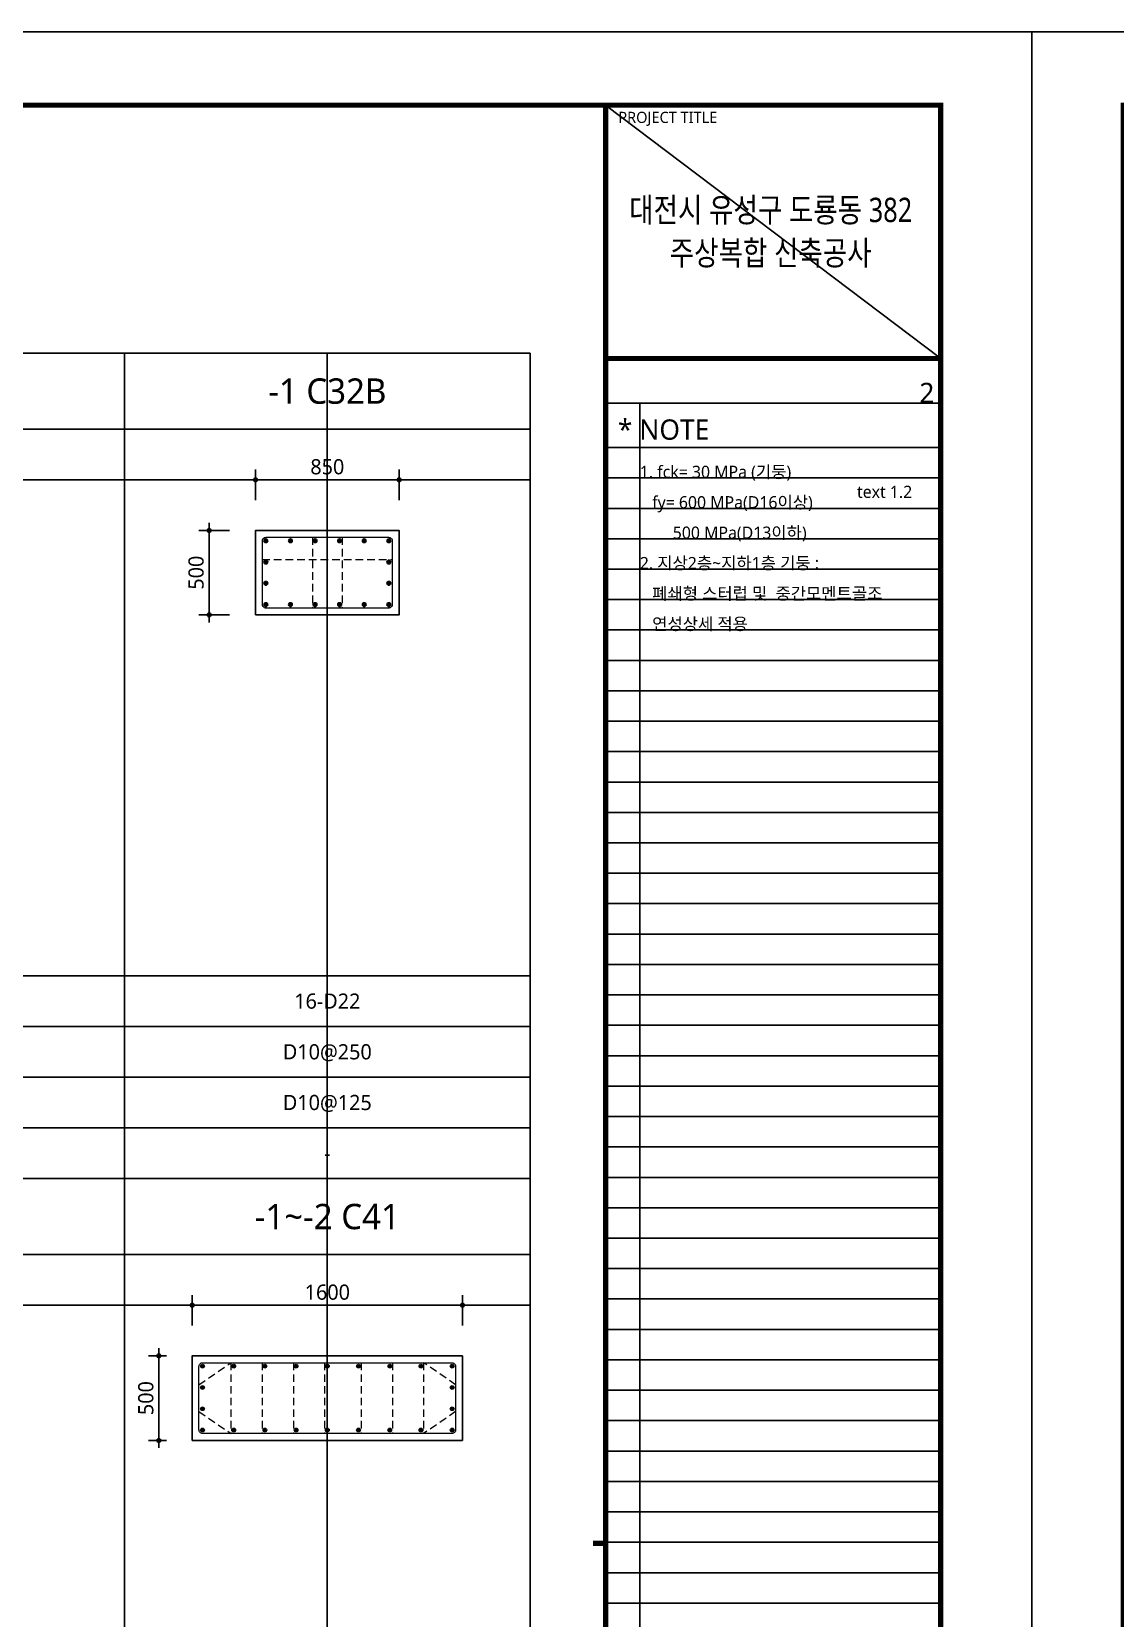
# Model space of a CAD drawing. Header units: millimetres. Extents: x 0 to 252030, y -124740 to 196020.
# Drawn here: x 145310 to 151724, y 168809 to 178200 of the extents above; entities that cross this region are included whole.
import ezdxf
from ezdxf.enums import TextEntityAlignment as Align

# ---------------------------------------------------------------- set-up
doc = ezdxf.new("R2010")
doc.units = ezdxf.units.MM
doc.header["$LTSCALE"] = 30
doc.linetypes.add('HID', pattern=[2.3, 1.5, -0.8])
doc.layers.get('DEFPOINTS').update_dxf_attribs({"color": 142})
for name, color, linetype in [('0-SEC1', 3, 'Continuous'), ('CON', 2, 'Continuous'), ('DIM', 7, 'Continuous'), ('S-철근', 3, 'Continuous'), ('SHEET', 7, 'Continuous'), ('TEX', 3, 'Continuous'), ('TXT', 3, 'Continuous'), ('XR-FORM_(도룡동)$0$AA-SHEET', 9, 'Continuous'), ('XR-FORM_(도룡동)$0$Sheet', 7, 'Continuous'), ('XR-FORM_(도룡동)$0$Sheet-text', 3, 'Continuous')]:
    doc.layers.add(name, color=color, linetype=linetype)
doc.layers.add('HoopBar', color=1, linetype='Continuous', lineweight=0)
doc.layers.add('TieBar', color=7, linetype='HID', lineweight=0)
doc.styles.get("Standard").update_dxf_attribs({"font": 'malgun.ttf'})
doc.styles.add('XR-FORM_(도룡동)$3$맑은고딕', font='malgun.ttf')
doc.styles.add('맑은 고딕', font='malgun.ttf')
doc.dimstyles.new('30NDIM', dxfattribs={"dimscale": 50, "dimtxt": 3, "dimasz": 1.5, "dimexe": 2, "dimexo": 6, "dimgap": 1, "dimtad": 1, "dimdec": 0, "dimrnd": 0.25, "dimzin": 0, "dimdsep": 46, "dimtxsty": 'Standard', "dimblk": 'Z_DOT', "dimcen": 5, "dimclrd": 256, "dimclre": 256, "dimclrt": 3, "dimadec": 0, "dimazin": 0, "dimtm": 1e-09, "dimtfac": 1, "dimtdec": 0, "dimtix": 1, "dimtmove": 2, "dimatfit": 1, "dimldrblk": 'Z_DOT', "dimfxl": 1, "dimtolj": 1, "dimtzin": 0, "dimarcsym": 0})

# ---------------------------------------------------------------- blocks, each defined once
blk = doc.blocks.new('XR-FORM_(도룡동)$0$S')
at = {"layer": 'DEFPOINTS'}
for p, q in [((75750, 52950), (82250, 52950)), ((75640, 52073), (82226, 52073)), ((76315, 52073), (76315, 20700)), ((82250, 51196), (75640, 51196)), ((82250, 50596), (75640, 50596)), ((82250, 49996), (75640, 49996)), ((82250, 49396), (75640, 49396)), ((82250, 48796), (75640, 48796)), ((82250, 48196), (75640, 48196)), ((82250, 47596), (75640, 47596)), ((82250, 46996), (75640, 46996)), ((82250, 46396), (75640, 46396)), ((82250, 45796), (75640, 45796)), ((82250, 45196), (75640, 45196)), ((82250, 44596), (75640, 44596)), ((82250, 43996), (75640, 43996)), ((82250, 43396), (75640, 43396)), ((82250, 42796), (75640, 42796)), ((82250, 42196), (75640, 42196)), ((82250, 41596), (75640, 41596)), ((82250, 40996), (75640, 40996)), ((82250, 40396), (75640, 40396)), ((82250, 39796), (75640, 39796)), ((82250, 39196), (75640, 39196)), ((82250, 38596), (75640, 38596)), ((82250, 37996), (75640, 37996)), ((82250, 37396), (75640, 37396)), ((82250, 36796), (75640, 36796)), ((82250, 36196), (75640, 36196)), ((82250, 35596), (75640, 35596)), ((82250, 34996), (75640, 34996)), ((82250, 34396), (75640, 34396)), ((82250, 33796), (75640, 33796)), ((82250, 33196), (75640, 33196)), ((82250, 32596), (75640, 32596)), ((82250, 31996), (75640, 31996)), ((82250, 31396), (75640, 31396)), ((82250, 30796), (75640, 30796)), ((82250, 30196), (75640, 30196)), ((82250, 29596), (75640, 29596)), ((82250, 28996), (75640, 28996)), ((82250, 28396), (75640, 28396))]:
    blk.add_line(p, q, dxfattribs=at)
at = {"layer": 'XR-FORM_(도룡동)$0$AA-SHEET', "const_width": 99.9}
blk.add_lwpolyline([(75750, 52950), (82250, 52950)], dxfattribs=at)
at = {"layer": 'XR-FORM_(도룡동)$0$Sheet', "const_width": 100}
blk.add_lwpolyline([(1850, 57950), (82250, 57950), (82250, 1200), (1850, 1200)], close=True, dxfattribs=at)
for points in [[(75640, 57950), (75640, 1200)], [(75640, 52950), (82250, 52950)]]:
    blk.add_lwpolyline(points, dxfattribs=at)
at = {"layer": 'XR-FORM_(도룡동)$0$Sheet', "linetype": 'Continuous', "const_width": 100}
blk.add_lwpolyline([(75640, 29575), (75390, 29575)], dxfattribs=at)
at = {"layer": 'DEFPOINTS', "style": 'XR-FORM_(도룡동)$3$맑은고딕'}
blk.add_text('2', height=400, dxfattribs=at).set_placement((82126, 52273), align=Align.MIDDLE_RIGHT)
blk.add_text('text 1.2', height=240, dxfattribs=at).set_placement((80599, 50202))
at = {"layer": 'XR-FORM_(도룡동)$0$Sheet', "style": 'XR-FORM_(도룡동)$3$맑은고딕'}
blk.add_text('PROJECT TITLE', height=220, dxfattribs=at).set_placement((75890, 57600))
at = {"layer": 'XR-FORM_(도룡동)$0$Sheet-text', "style": 'XR-FORM_(도룡동)$3$맑은고딕'}
blk.add_text('* NOTE', height=400, dxfattribs=at).set_placement((75881, 51550), align=Align.MIDDLE_LEFT)
blk = doc.blocks.new('XR-FORM_(도룡동)', base_point=(101.33, -56114.51))
at = {"layer": 'DEFPOINTS'}
blk.add_line((377.95, 289.75), (411, 264.75), dxfattribs=at)
blk.add_lwpolyline([(0, 0), (420, 0), (420, 297), (0, 297)], close=True, dxfattribs=at)
at = {"xscale": 0.005, "yscale": 0.005, "zscale": 0.005}
blk.add_blockref('XR-FORM_(도룡동)$0$S', (-0.25, 0), dxfattribs=at)
at = {"layer": 'XR-FORM_(도룡동)$0$Sheet-text', "style": 'XR-FORM_(도룡동)$3$맑은고딕', "width": 0.8}
for s, p in [('대전시 유성구 도룡동 382', (394.23, 279.42)), ('주상복합 신축공사', (394.23, 275.17))]:
    blk.add_text(s, height=2.4, dxfattribs=at).set_placement(p, align=Align.MIDDLE_CENTER)
blk = doc.blocks.new('NOTE-기둥일람표')
at = {"layer": 'TEX', "style": '맑은 고딕'}
for s, p in [('1. fck= 30 MPa (기둥)', (0, -144)), ('   fy= 600 MPa(D16이상) ', (0, -324)), ('        500 MPa(D13이하)', (0, -504)), ('2. 지상2층~지하1층 기둥 : ', (0, -684)), ('   폐쇄형 스터럽 및  중간모멘트골조', (0, -864)), ('   연성상세 적용', (0, -1044))]:
    blk.add_text(s, height=72, dxfattribs=at).set_placement(p, align=Align.MIDDLE_LEFT)
blk = doc.blocks.new('Z_DOT')
at = {"layer": 'DIM', "color": 0}
for p, q in [((-1, 0), (1, 0)), ((0, -1), (0, 1))]:
    blk.add_line(p, q, dxfattribs=at)
for radius in [0.25, 0.125]:
    blk.add_circle((0, 0), radius, dxfattribs=at)
blk = doc.blocks.new('*D1225')
at = {"layer": 'DEFPOINTS', "color": 0, "transparency": 16777216}
for p in [(146659.8, 175248), (146359.8, 174748), (146659.8, 174748)]:
    blk.add_point(p, dxfattribs=at)
at = {"layer": 'DIM', "lineweight": -2, "transparency": 16777216}
for p, q in [((146479.8, 175248), (146299.8, 175248)), ((146359.8, 175203), (146359.8, 174793)), ((146479.8, 174748), (146299.8, 174748))]:
    blk.add_line(p, q, dxfattribs=at)
at = {"layer": 'DIM', "lineweight": -2, "transparency": 16777216, "xscale": 45, "yscale": 45, "zscale": 45}
for p, rotation in [((146359.8, 175248), 90), ((146359.8, 174748), 270)]:
    blk.add_blockref('Z_DOT', p, dxfattribs=dict(at, rotation=rotation))
at = {"layer": 'DIM', "color": 3, "transparency": 16777216, "insert": (146283.3, 174998), "char_height": 90, "attachment_point": 5, "rotation": 90}
blk.add_mtext('\\A1;500', dxfattribs=at)
blk = doc.blocks.new('*D1226')
at = {"layer": 'DEFPOINTS', "color": 0, "transparency": 16777216}
for p in [(147484.8, 175548), (146634.8, 175248), (147484.8, 175248)]:
    blk.add_point(p, dxfattribs=at)
at = {"layer": 'DIM', "lineweight": -2, "transparency": 16777216}
for p, q in [((146634.8, 175428), (146634.8, 175608)), ((146679.8, 175548), (147439.8, 175548)), ((147484.8, 175428), (147484.8, 175608))]:
    blk.add_line(p, q, dxfattribs=at)
at = {"layer": 'DIM', "lineweight": -2, "transparency": 16777216, "xscale": 45, "yscale": 45, "zscale": 45, "rotation": 180}
blk.add_blockref('Z_DOT', (146634.8, 175548), dxfattribs=at)
at = {"layer": 'DIM', "lineweight": -2, "transparency": 16777216, "xscale": 45, "yscale": 45, "zscale": 45}
blk.add_blockref('Z_DOT', (147484.8, 175548), dxfattribs=at)
at = {"layer": 'DIM', "color": 3, "transparency": 16777216, "insert": (147059.8, 175624.5), "char_height": 90, "attachment_point": 5}
blk.add_mtext('\\A1;850', dxfattribs=at)
blk = doc.blocks.new('*U58')
at = {"layer": 'DEFPOINTS'}
for p, q in [((-1200, 4886), (-1200, 0)), ((-2400, 4136), (0, 4136))]:
    blk.add_line(p, q, dxfattribs=at)
at = {"layer": 'SHEET'}
blk.add_line((-2400, 4436), (0, 4436), dxfattribs=at)
at = {"layer": 'SHEET', "color": 6}
for p, q in [((-2400, 1200), (0, 1200)), ((-2400, 900), (0, 900)), ((-2400, 600), (0, 600)), ((-2400, 300), (0, 300))]:
    blk.add_line(p, q, dxfattribs=at)
at = {"layer": 'SHEET'}
blk.add_lwpolyline([(0, 4886), (-2400, 4886), (-2400, 0), (0, 0)], close=True, dxfattribs=at)
blk = doc.blocks.new('*D1325')
at = {"layer": 'DEFPOINTS', "color": 0, "transparency": 16777216}
for p in [(146259.8, 170362), (146062.2, 169862), (146259.8, 169862)]:
    blk.add_point(p, dxfattribs=at)
at = {"layer": 'DIM', "lineweight": -2, "transparency": 16777216}
for p, q in [((146079.8, 170362), (146002.2, 170362)), ((146062.2, 170317), (146062.2, 169907)), ((146079.8, 169862), (146002.2, 169862))]:
    blk.add_line(p, q, dxfattribs=at)
at = {"layer": 'DIM', "lineweight": -2, "transparency": 16777216, "xscale": 45, "yscale": 45, "zscale": 45}
for p, rotation in [((146062.2, 170362), 90), ((146062.2, 169862), 270)]:
    blk.add_blockref('Z_DOT', p, dxfattribs=dict(at, rotation=rotation))
at = {"layer": 'DIM', "color": 3, "transparency": 16777216, "insert": (145985.7, 170112), "char_height": 90, "attachment_point": 5, "rotation": 90}
blk.add_mtext('\\A1;500', dxfattribs=at)
blk = doc.blocks.new('*D1326')
at = {"layer": 'DEFPOINTS', "color": 0, "transparency": 16777216}
for p in [(147859.8, 170662), (146259.8, 170362), (147859.8, 170362)]:
    blk.add_point(p, dxfattribs=at)
at = {"layer": 'DIM', "lineweight": -2, "transparency": 16777216}
for p, q in [((146259.8, 170542), (146259.8, 170722)), ((146304.8, 170662), (147814.8, 170662)), ((147859.8, 170542), (147859.8, 170722))]:
    blk.add_line(p, q, dxfattribs=at)
at = {"layer": 'DIM', "lineweight": -2, "transparency": 16777216, "xscale": 45, "yscale": 45, "zscale": 45, "rotation": 180}
blk.add_blockref('Z_DOT', (146259.8, 170662), dxfattribs=at)
at = {"layer": 'DIM', "lineweight": -2, "transparency": 16777216, "xscale": 45, "yscale": 45, "zscale": 45}
blk.add_blockref('Z_DOT', (147859.8, 170662), dxfattribs=at)
at = {"layer": 'DIM', "color": 3, "transparency": 16777216, "insert": (147059.8, 170738.7), "char_height": 90, "attachment_point": 5}
blk.add_mtext('\\A1;1600', dxfattribs=at)

msp = doc.modelspace()

# ---------------------------------------------------------------- hatches: boundary and pattern name
at = {"layer": 'HoopBar'}
h = msp.add_hatch(color=3, dxfattribs=at)
edge = h.paths.add_edge_path()
edge.add_arc((146320.75002, 170300.99959), 11.1, 0, 180)
edge.add_arc((146320.75002, 170300.99959), 11.1, 180, 360)
h = msp.add_hatch(color=3, dxfattribs=at)
edge = h.paths.add_edge_path()
edge.add_arc((146505.50002, 170300.99959), 11.1, 0, 180)
edge.add_arc((146505.50002, 170300.99959), 11.1, 180, 360)
h = msp.add_hatch(color=3, dxfattribs=at)
edge = h.paths.add_edge_path()
edge.add_arc((146690.25002, 170300.99959), 11.1, 0, 180)
edge.add_arc((146690.25002, 170300.99959), 11.1, 180, 360)
h = msp.add_hatch(color=3, dxfattribs=at)
edge = h.paths.add_edge_path()
edge.add_arc((146875.00002, 170300.99959), 11.1, 0, 180)
edge.add_arc((146875.00002, 170300.99959), 11.1, 180, 360)
h = msp.add_hatch(color=3, dxfattribs=at)
edge = h.paths.add_edge_path()
edge.add_arc((147059.75002, 170300.99959), 11.1, 0, 180)
edge.add_arc((147059.75002, 170300.99959), 11.1, 180, 360)
h = msp.add_hatch(color=3, dxfattribs=at)
edge = h.paths.add_edge_path()
edge.add_arc((147244.50002, 170300.99959), 11.1, 0, 180)
edge.add_arc((147244.50002, 170300.99959), 11.1, 180, 360)
h = msp.add_hatch(color=3, dxfattribs=at)
edge = h.paths.add_edge_path()
edge.add_arc((147429.25002, 170300.99959), 11.1, 0, 180)
edge.add_arc((147429.25002, 170300.99959), 11.1, 180, 360)
h = msp.add_hatch(color=3, dxfattribs=at)
edge = h.paths.add_edge_path()
edge.add_arc((147614.00002, 170300.99959), 11.1, 0, 180)
edge.add_arc((147614.00002, 170300.99959), 11.1, 180, 360)
h = msp.add_hatch(color=3, dxfattribs=at)
edge = h.paths.add_edge_path()
edge.add_arc((147798.75002, 170300.99959), 11.1, 0, 180)
edge.add_arc((147798.75002, 170300.99959), 11.1, 180, 360)
h = msp.add_hatch(color=3, dxfattribs=at)
edge = h.paths.add_edge_path()
edge.add_arc((146320.75002, 170174.99959), 11.1, 0, 180)
edge.add_arc((146320.75002, 170174.99959), 11.1, 180, 360)
h = msp.add_hatch(color=3, dxfattribs=at)
edge = h.paths.add_edge_path()
edge.add_arc((147798.75002, 170174.99959), 11.1, 0, 180)
edge.add_arc((147798.75002, 170174.99959), 11.1, 180, 360)
h = msp.add_hatch(color=3, dxfattribs=at)
edge = h.paths.add_edge_path()
edge.add_arc((146320.75002, 170048.99959), 11.1, 0, 180)
edge.add_arc((146320.75002, 170048.99959), 11.1, 180, 360)
h = msp.add_hatch(color=3, dxfattribs=at)
edge = h.paths.add_edge_path()
edge.add_arc((147798.75002, 170048.99959), 11.1, 0, 180)
edge.add_arc((147798.75002, 170048.99959), 11.1, 180, 360)
h = msp.add_hatch(color=3, dxfattribs=at)
edge = h.paths.add_edge_path()
edge.add_arc((146320.75002, 169922.99959), 11.1, 0, 180)
edge.add_arc((146320.75002, 169922.99959), 11.1, 180, 360)
h = msp.add_hatch(color=3, dxfattribs=at)
edge = h.paths.add_edge_path()
edge.add_arc((146505.50002, 169922.99959), 11.1, 0, 180)
edge.add_arc((146505.50002, 169922.99959), 11.1, 180, 360)
h = msp.add_hatch(color=3, dxfattribs=at)
edge = h.paths.add_edge_path()
edge.add_arc((146690.25002, 169922.99959), 11.1, 0, 180)
edge.add_arc((146690.25002, 169922.99959), 11.1, 180, 360)
h = msp.add_hatch(color=3, dxfattribs=at)
edge = h.paths.add_edge_path()
edge.add_arc((146875.00002, 169922.99959), 11.1, 0, 180)
edge.add_arc((146875.00002, 169922.99959), 11.1, 180, 360)
h = msp.add_hatch(color=3, dxfattribs=at)
edge = h.paths.add_edge_path()
edge.add_arc((147059.75002, 169922.99959), 11.1, 0, 180)
edge.add_arc((147059.75002, 169922.99959), 11.1, 180, 360)
h = msp.add_hatch(color=3, dxfattribs=at)
edge = h.paths.add_edge_path()
edge.add_arc((147244.50002, 169922.99959), 11.1, 0, 180)
edge.add_arc((147244.50002, 169922.99959), 11.1, 180, 360)
h = msp.add_hatch(color=3, dxfattribs=at)
edge = h.paths.add_edge_path()
edge.add_arc((147429.25002, 169922.99959), 11.1, 0, 180)
edge.add_arc((147429.25002, 169922.99959), 11.1, 180, 360)
h = msp.add_hatch(color=3, dxfattribs=at)
edge = h.paths.add_edge_path()
edge.add_arc((147614.00002, 169922.99959), 11.1, 0, 180)
edge.add_arc((147614.00002, 169922.99959), 11.1, 180, 360)
h = msp.add_hatch(color=3, dxfattribs=at)
edge = h.paths.add_edge_path()
edge.add_arc((147798.75002, 169922.99959), 11.1, 0, 180)
edge.add_arc((147798.75002, 169922.99959), 11.1, 180, 360)
at = {"layer": 'S-철근'}
h = msp.add_hatch(color=256, dxfattribs=at)
edge = h.paths.add_edge_path()
edge.add_arc((146695.75002, 175187.00024), 11.1, 0, 180)
edge.add_arc((146695.75002, 175187.00024), 11.1, 180, 360)
h = msp.add_hatch(color=256, dxfattribs=at)
edge = h.paths.add_edge_path()
edge.add_arc((146841.35002, 175187.00024), 11.1, 0, 180)
edge.add_arc((146841.35002, 175187.00024), 11.1, 180, 360)
h = msp.add_hatch(color=256, dxfattribs=at)
edge = h.paths.add_edge_path()
edge.add_arc((146986.95002, 175187.00024), 11.1, 0, 180)
edge.add_arc((146986.95002, 175187.00024), 11.1, 180, 360)
h = msp.add_hatch(color=256, dxfattribs=at)
edge = h.paths.add_edge_path()
edge.add_arc((147132.55002, 175187.00024), 11.1, 0, 180)
edge.add_arc((147132.55002, 175187.00024), 11.1, 180, 360)
h = msp.add_hatch(color=256, dxfattribs=at)
edge = h.paths.add_edge_path()
edge.add_arc((147278.15002, 175187.00024), 11.1, 0, 180)
edge.add_arc((147278.15002, 175187.00024), 11.1, 180, 360)
h = msp.add_hatch(color=256, dxfattribs=at)
edge = h.paths.add_edge_path()
edge.add_arc((147423.75002, 175187.00024), 11.1, 0, 180)
edge.add_arc((147423.75002, 175187.00024), 11.1, 180, 360)
h = msp.add_hatch(color=256, dxfattribs=at)
edge = h.paths.add_edge_path()
edge.add_arc((146695.75002, 175061.00024), 11.1, 0, 180)
edge.add_arc((146695.75002, 175061.00024), 11.1, 180, 360)
h = msp.add_hatch(color=256, dxfattribs=at)
edge = h.paths.add_edge_path()
edge.add_arc((147423.75002, 175061.00024), 11.1, 0, 180)
edge.add_arc((147423.75002, 175061.00024), 11.1, 180, 360)
h = msp.add_hatch(color=256, dxfattribs=at)
edge = h.paths.add_edge_path()
edge.add_arc((146695.75002, 174935.00024), 11.1, 0, 180)
edge.add_arc((146695.75002, 174935.00024), 11.1, 180, 360)
h = msp.add_hatch(color=256, dxfattribs=at)
edge = h.paths.add_edge_path()
edge.add_arc((147423.75002, 174935.00024), 11.1, 0, 180)
edge.add_arc((147423.75002, 174935.00024), 11.1, 180, 360)
h = msp.add_hatch(color=256, dxfattribs=at)
edge = h.paths.add_edge_path()
edge.add_arc((146695.75002, 174809.00024), 11.1, 0, 180)
edge.add_arc((146695.75002, 174809.00024), 11.1, 180, 360)
h = msp.add_hatch(color=256, dxfattribs=at)
edge = h.paths.add_edge_path()
edge.add_arc((146841.35002, 174809.00024), 11.1, 0, 180)
edge.add_arc((146841.35002, 174809.00024), 11.1, 180, 360)
h = msp.add_hatch(color=256, dxfattribs=at)
edge = h.paths.add_edge_path()
edge.add_arc((146986.95002, 174809.00024), 11.1, 0, 180)
edge.add_arc((146986.95002, 174809.00024), 11.1, 180, 360)
h = msp.add_hatch(color=256, dxfattribs=at)
edge = h.paths.add_edge_path()
edge.add_arc((147132.55002, 174809.00024), 11.1, 0, 180)
edge.add_arc((147132.55002, 174809.00024), 11.1, 180, 360)
h = msp.add_hatch(color=256, dxfattribs=at)
edge = h.paths.add_edge_path()
edge.add_arc((147278.15002, 174809.00024), 11.1, 0, 180)
edge.add_arc((147278.15002, 174809.00024), 11.1, 180, 360)
h = msp.add_hatch(color=256, dxfattribs=at)
edge = h.paths.add_edge_path()
edge.add_arc((147423.75002, 174809.00024), 11.1, 0, 180)
edge.add_arc((147423.75002, 174809.00024), 11.1, 180, 360)

# ---------------------------------------------------------------- linework, layer by layer
at = {"layer": 'CON', "color": 8}
for points in [[(146634.75002, 174748.00024), (146634.75002, 175248.00024), (147484.75002, 175248.00024), (147484.75002, 174748.00024)], [(146259.75002, 169861.99959), (146259.75002, 170361.99959), (147859.75002, 170361.99959), (147859.75002, 169861.99959)]]:
    msp.add_lwpolyline(points, close=True, dxfattribs=at)
at = {"layer": 'HoopBar', "color": 3}
for points in [[(146697.32002, 174788.37024, -0.4142135624), (146675.12002, 174810.57024), (146675.12002, 175185.43024, -0.4142135624), (146697.32002, 175207.63024), (147422.18002, 175207.63024, -0.4142135624), (147444.38002, 175185.43024), (147444.38002, 174810.57024, -0.4142135624), (147422.18002, 174788.37024), (146697.32002, 174788.37024)], [(146322.32002, 169902.36959, -0.4142135624), (146300.12002, 169924.56959), (146300.12002, 170299.42959, -0.4142135624), (146322.32002, 170321.62959), (147797.18002, 170321.62959, -0.4142135624), (147819.38002, 170299.42959), (147819.38002, 169924.56959, -0.4142135624), (147797.18002, 169902.36959), (146322.32002, 169902.36959)]]:
    msp.add_lwpolyline(points, format="xyb", dxfattribs=at)
for centre in [(146320.75002, 170300.99959), (146505.50002, 170300.99959), (146690.25002, 170300.99959), (146875.00002, 170300.99959), (147059.75002, 170300.99959), (147244.50002, 170300.99959), (147429.25002, 170300.99959), (147614.00002, 170300.99959), (147798.75002, 170300.99959), (146320.75002, 170174.99959), (147798.75002, 170174.99959), (146320.75002, 170048.99959), (147798.75002, 170048.99959), (146320.75002, 169922.99959), (146505.50002, 169922.99959), (146690.25002, 169922.99959), (146875.00002, 169922.99959), (147059.75002, 169922.99959), (147244.50002, 169922.99959), (147429.25002, 169922.99959), (147614.00002, 169922.99959), (147798.75002, 169922.99959)]:
    msp.add_circle(centre, 11.1, dxfattribs=at)
at = {"layer": 'S-철근'}
for centre in [(146695.75002, 175187.00024), (146841.35002, 175187.00024), (146986.95002, 175187.00024), (147132.55002, 175187.00024), (147278.15002, 175187.00024), (147423.75002, 175187.00024), (146695.75002, 175061.00024), (147423.75002, 175061.00024), (146695.75002, 174935.00024), (147423.75002, 174935.00024), (146695.75002, 174809.00024), (146841.35002, 174809.00024), (146986.95002, 174809.00024), (147132.55002, 174809.00024), (147278.15002, 174809.00024), (147423.75002, 174809.00024)]:
    msp.add_circle(centre, 11.1, dxfattribs=at)
at = {"layer": 'TieBar'}
for p, q in [((146971.08502, 175207.63024), (146971.08502, 174788.37024)), ((147148.41502, 175207.63024), (147148.41502, 174788.37024)), ((146675.12002, 175076.86524), (147444.38002, 175076.86524)), ((146300.12002, 170190.86459), (146489.63502, 170321.62959)), ((146489.63502, 170321.62959), (146489.63502, 169902.36959)), ((146674.38502, 170321.62959), (146674.38502, 169902.36959)), ((146859.13502, 170321.62959), (146859.13502, 169902.36959)), ((147043.88502, 170321.62959), (147043.88502, 169902.36959)), ((147260.36502, 170321.62959), (147260.36502, 169902.36959)), ((147445.11502, 170321.62959), (147445.11502, 169902.36959)), ((147629.86502, 170321.62959), (147629.86502, 169902.36959)), ((147819.38002, 170190.86459), (147629.86502, 170321.62959)), ((146300.12002, 170033.13459), (146489.63502, 169902.36959)), ((147819.38002, 170033.13459), (147629.86502, 169902.36959))]:
    msp.add_line(p, q, dxfattribs=at)

# ---------------------------------------------------------------- block references
for p in [(145859.75002, 171412.00041), (148259.75002, 171412.00041), (145859.75002, 166526.00041), (148259.75002, 166526.00041)]:
    msp.add_blockref('*U58', p)
at = {"layer": '0-SEC1', "xscale": 60, "yscale": 60, "zscale": 60}
for p in [(132110.02429, -3206490.57868), (157310.02429, -3206490.57868)]:
    msp.add_blockref('XR-FORM_(도룡동)', p, dxfattribs=at)
at = {"layer": 'S-철근'}
msp.add_blockref('NOTE-기둥일람표', (148909.3931, 175738.91905), dxfattribs=at)

# ---------------------------------------------------------------- texts
at = {"layer": 'TXT', "color": 2, "style": '맑은 고딕'}
for s, p in [('-1 C32B', (147059.75002, 176073.00024)), ('-1~-2 C41', (147059.75002, 171186.99959))]:
    msp.add_text(s, height=150, dxfattribs=at).set_placement(p, align=Align.MIDDLE_CENTER)
at = {"layer": 'TXT', "style": '맑은 고딕'}
for s, p in [('16-D22', (147059.75002, 172462.00024)), ('D10@250', (147059.75002, 172162.00024)), ('D10@125', (147059.75002, 171862.00024)), ('-', (147059.75002, 171562.00024))]:
    msp.add_text(s, height=90, dxfattribs=at).set_placement(p, align=Align.MIDDLE_CENTER)

# ---------------------------------------------------------------- dimensions: what is measured, and where the dimension line sits
at = {"layer": 'DIM'}
for base, p1, p2, picture, middle in [((147484.75002, 175548.00024), (146634.75002, 175248.00024), (147484.75002, 175248.00024), '*D1226', (147059.75002, 175624.4982)), ((147859.75002, 170661.99959), (146259.75002, 170361.99959), (147859.75002, 170361.99959), '*D1326', (147059.75002, 170738.74212))]:
    dim = msp.add_linear_dim(base=base, p1=p1, p2=p2, dimstyle='30NDIM', override={"dimscale": 30, "dimtxsty": 'Standard'}, dxfattribs=at)
    dim.commit()
    dim.dimension.update_dxf_attribs({"geometry": picture, "text_midpoint": middle})
for base, p1, p2, picture, middle in [((146359.75002, 174748.00024), (146659.75002, 175248.00024), (146659.75002, 174748.00024), '*D1225', (146283.25206, 174998.00024)), ((146062.19631, 169861.99959), (146259.75002, 170361.99959), (146259.75002, 169861.99959), '*D1325', (145985.69835, 170111.99959))]:
    dim = msp.add_linear_dim(base=base, p1=p1, p2=p2, angle=270, dimstyle='30NDIM', override={"dimscale": 30, "dimtxsty": 'Standard'}, dxfattribs=at)
    dim.commit()
    dim.dimension.update_dxf_attribs({"geometry": picture, "text_midpoint": middle})

doc.saveas('drawing.dxf')
